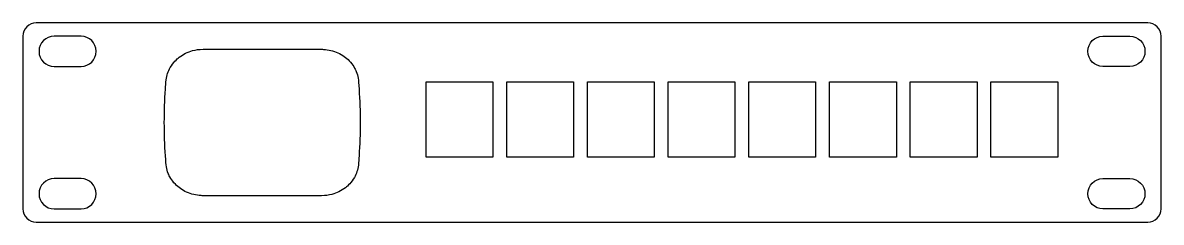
# Model space of a CAD drawing. Header units: millimetres. Extents: x -483 to -229, y -44 to 0.
import ezdxf

# ---------------------------------------------------------------- set-up
doc = ezdxf.new("R2010")
doc.units = ezdxf.units.MM
doc.layers.get('0').update_dxf_attribs({"linetype": 'CONTINUOUS'})

msp = doc.modelspace()

# ---------------------------------------------------------------- linework, layer by layer
for p, q in [((-442.38, -5.91), (-415.94, -5.91)), ((-415.94, -38.54), (-442.38, -38.54))]:
    msp.add_line(p, q)
for points in [[(-479.6, 0, 0.414214), (-482.6, -3), (-482.6, -41.45, 0.414214), (-479.6, -44.45), (-231.6, -44.45, 0.414214), (-228.6, -41.45), (-228.6, -3, 0.414214), (-231.6, 0)], [(-469.6, -9.73, 1), (-469.6, -2.98), (-475.6, -2.98, 1), (-475.6, -9.73)], [(-235.6, -9.73), (-241.6, -9.73, -1), (-241.6, -2.98), (-235.6, -2.98, -1)], [(-475.6, -34.73, 1), (-475.6, -41.48), (-469.6, -41.48, 1), (-469.6, -34.73)], [(-241.6, -34.73), (-235.6, -34.73, -1), (-235.6, -41.48), (-241.6, -41.48, -1)]]:
    msp.add_lwpolyline(points, format="xyb", close=True)
for points in [[(-392.6, -29.93), (-392.6, -13.18), (-377.7, -13.18), (-377.7, -29.93)], [(-374.6, -29.93), (-374.6, -13.18), (-359.7, -13.18), (-359.7, -29.93)], [(-356.6, -29.93), (-356.6, -13.18), (-341.7, -13.18), (-341.7, -29.93)], [(-338.6, -29.93), (-338.6, -13.18), (-323.7, -13.18), (-323.7, -29.93)], [(-320.6, -29.93), (-320.6, -13.18), (-305.7, -13.18), (-305.7, -29.93)], [(-302.6, -29.93), (-302.6, -13.18), (-287.7, -13.18), (-287.7, -29.93)], [(-284.6, -29.93), (-284.6, -13.18), (-269.7, -13.18), (-269.7, -29.93)], [(-266.6, -29.93), (-266.6, -13.18), (-251.7, -13.18), (-251.7, -29.93)]]:
    msp.add_lwpolyline(points, close=True)
for points, knots in [([(-450.76, -14.79), (-450.71, -14.09), (-450.68, -13.38), (-450.49, -11.73), (-450.17, -10.81), (-449.05, -8.84), (-448.25, -8.12), (-446.8, -7), (-445.78, -6.5), (-443.88, -5.99), (-443.36, -5.91), (-442.38, -5.91)], [-9.617522, -9.617522, -9.617522, -9.617522, -9.37257, -9.37257, -9.035663, -9.035663, -8.578401, -8.578401, -7.849138, -7.849138, -7.301559, -7.301559, -7.301559, -7.301559]), ([(-415.94, -5.91), (-415.8, -5.91), (-415.65, -5.91), (-414.4, -5.97), (-413.3, -6.24), (-411.27, -7.16), (-410.43, -7.78), (-408.88, -9.37), (-408.44, -10.27), (-407.74, -11.98), (-407.73, -12.42), (-407.57, -14.8)], [-6.88315, -6.88315, -6.88315, -6.88315, -6.839553, -6.839553, -6.507092, -6.507092, -6.170736, -6.170736, -5.715897, -5.715897, -4.831373, -4.831373, -4.831373, -4.831373]), ([(-450.76, -29.66), (-450.93, -27.18), (-451.02, -24.7), (-451.02, -19.75), (-450.93, -17.27), (-450.76, -14.79)], [-1.487928, -1.487928, -1.487928, -1.487928, -0.743964, -0.743964, 0, 0, 0, 0]), ([(-407.57, -14.8), (-407.4, -17.27), (-407.31, -19.75), (-407.31, -24.7), (-407.4, -27.18), (-407.57, -29.65)], [-1.486545, -1.486545, -1.486545, -1.486545, -0.743273, -0.743273, 0, 0, 0, 0]), ([(-442.38, -38.54), (-442.53, -38.54), (-442.67, -38.54), (-443.93, -38.48), (-445.03, -38.21), (-447.06, -37.3), (-447.9, -36.67), (-449.44, -35.08), (-449.89, -34.18), (-450.58, -32.47), (-450.59, -32.03), (-450.76, -29.66)], [-6.882818, -6.882818, -6.882818, -6.882818, -6.83936, -6.83936, -6.507198, -6.507198, -6.171077, -6.171077, -5.716464, -5.716464, -4.832916, -4.832916, -4.832916, -4.832916]), ([(-407.57, -29.65), (-407.62, -30.36), (-407.64, -31.07), (-407.84, -32.72), (-408.15, -33.64), (-409.27, -35.61), (-410.07, -36.33), (-411.52, -37.45), (-412.54, -37.95), (-414.45, -38.46), (-414.97, -38.54), (-415.94, -38.54)], [-9.620601, -9.620601, -9.620601, -9.620601, -9.374552, -9.374552, -9.037313, -9.037313, -8.579579, -8.579579, -7.849503, -7.849503, -7.301704, -7.301704, -7.301704, -7.301704])]:
    msp.add_open_spline(points, degree=3, knots=knots)

doc.saveas('drawing.dxf')
